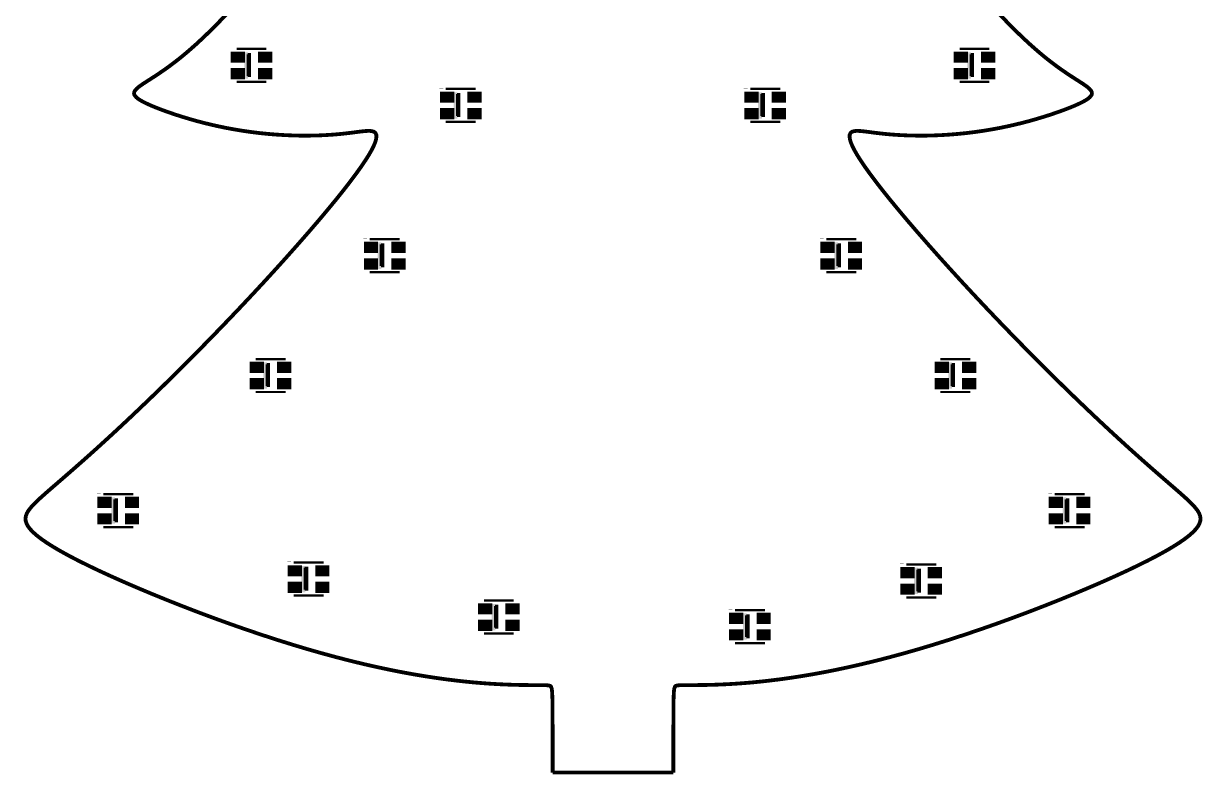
# Model space of a CAD drawing. Header units: millimetres. Extents: x -39 to 39, y 0 to 100.
# Drawn here: x -39.3 to 39.3, y -0.3 to 49.8 of the extents above; entities that cross this region are included whole.
import ezdxf

# ---------------------------------------------------------------- set-up
doc = ezdxf.new("R2010")
doc.units = ezdxf.units.MM
for name, color, linetype, true_color in [('BoardOutLine', 7, 'Continuous', 0xff00ff), ('Document', 7, 'Continuous', 0xffffff), ('TopLayer', 7, 'Continuous', 0xff0000), ('TopPasteMaskLayer', 7, 'Continuous', 0x808080), ('TopSilkLayer', 7, 'Continuous', 0xffcc00), ('TopSolderMaskLayer', 7, 'Continuous', 0x800080)]:
    doc.layers.add(name, color=color, linetype=linetype, true_color=true_color)

msp = doc.modelspace()

# ---------------------------------------------------------------- hatches: boundary and pattern name
at = {"layer": 'Document'}
for points in [[(-25.305, 47.69), (-25.305, 47.29), (-25.155, 47.29), (-25.105, 47.29), (-25.055, 47.34), (-25.055, 47.64), (-25.105, 47.69), (-25.205, 47.69), (-25.205, 47.64), (-25.105, 47.64), (-25.105, 47.34), (-25.255, 47.34), (-25.255, 47.69)], [(-24.93, 47.69), (-24.98, 47.64), (-24.98, 47.34), (-24.98, 47.34), (-24.93, 47.29), (-24.73, 47.29), (-24.73, 47.29), (-24.68, 47.34), (-24.68, 47.64), (-24.68, 47.64), (-24.73, 47.69), (-24.83, 47.69), (-24.83, 47.64), (-24.73, 47.64), (-24.73, 47.34), (-24.93, 47.34), (-24.93, 47.64), (-24.88, 47.64), (-24.88, 47.69)], [(-24.355, 47.87), (-24.355, 46.11), (-24.605, 46.11), (-24.605, 47.87)], [(-23.57, 47.59), (-23.33, 47.59), (-23.33, 47.54), (-23.57, 47.54)], [(-23.475, 47.445), (-23.475, 47.685), (-23.425, 47.685), (-23.425, 47.445)], [(-23.18, 47.74), (-23.18, 47.44), (-23.03, 47.44), (-23.03, 47.34), (-22.98, 47.34), (-22.98, 47.44), (-22.88, 47.44), (-22.88, 47.49), (-22.98, 47.49), (-22.98, 47.64), (-23.03, 47.64), (-23.03, 47.49), (-23.13, 47.49), (-23.13, 47.74)], [(22.955, 47.69), (22.955, 47.29), (23.105, 47.29), (23.155, 47.29), (23.205, 47.34), (23.205, 47.64), (23.155, 47.69), (23.055, 47.69), (23.055, 47.64), (23.155, 47.64), (23.155, 47.34), (23.005, 47.34), (23.005, 47.69)], [(23.33, 47.69), (23.28, 47.64), (23.28, 47.34), (23.28, 47.34), (23.33, 47.29), (23.53, 47.29), (23.53, 47.29), (23.58, 47.34), (23.58, 47.64), (23.58, 47.64), (23.53, 47.69), (23.43, 47.69), (23.43, 47.64), (23.53, 47.64), (23.53, 47.34), (23.33, 47.34), (23.33, 47.64), (23.38, 47.64), (23.38, 47.69)], [(23.905, 47.87), (23.905, 46.11), (23.655, 46.11), (23.655, 47.87)], [(24.69, 47.59), (24.93, 47.59), (24.93, 47.54), (24.69, 47.54)], [(24.785, 47.445), (24.785, 47.685), (24.835, 47.685), (24.835, 47.445)], [(25.08, 47.74), (25.08, 47.44), (25.23, 47.44), (25.23, 47.34), (25.28, 47.34), (25.28, 47.44), (25.38, 47.44), (25.38, 47.49), (25.28, 47.49), (25.28, 47.64), (25.23, 47.64), (25.23, 47.49), (25.13, 47.49), (25.13, 47.74)], [(-24.95, 46.61), (-24.71, 46.61), (-24.71, 46.43), (-24.92, 46.43), (-24.92, 46.32), (-24.71, 46.32), (-24.71, 46.27), (-24.95, 46.27), (-24.96, 46.27), (-24.96, 46.28), (-24.96, 46.47), (-24.74, 46.47), (-24.74, 46.57), (-24.96, 46.57), (-24.96, 46.61)], [(-23.58, 46.64), (-23.58, 46.24), (-23.43, 46.24), (-23.38, 46.24), (-23.33, 46.29), (-23.33, 46.59), (-23.38, 46.64), (-23.48, 46.64), (-23.48, 46.59), (-23.38, 46.59), (-23.38, 46.29), (-23.53, 46.29), (-23.53, 46.64)], [(-23.205, 46.24), (-23.205, 46.29), (-23.155, 46.29), (-23.155, 46.59), (-23.205, 46.59), (-23.205, 46.64), (-23.055, 46.64), (-23.055, 46.59), (-23.105, 46.59), (-23.105, 46.29), (-23.055, 46.29), (-23.055, 46.24), (-23.205, 46.24)], [(23.31, 46.61), (23.55, 46.61), (23.55, 46.43), (23.34, 46.43), (23.34, 46.32), (23.55, 46.32), (23.55, 46.27), (23.31, 46.27), (23.3, 46.27), (23.3, 46.28), (23.3, 46.47), (23.52, 46.47), (23.52, 46.57), (23.3, 46.57), (23.3, 46.61)], [(24.68, 46.64), (24.68, 46.24), (24.83, 46.24), (24.88, 46.24), (24.93, 46.29), (24.93, 46.59), (24.88, 46.64), (24.78, 46.64), (24.78, 46.59), (24.88, 46.59), (24.88, 46.29), (24.73, 46.29), (24.73, 46.64)], [(25.055, 46.24), (25.055, 46.29), (25.105, 46.29), (25.105, 46.59), (25.055, 46.59), (25.055, 46.64), (25.205, 46.64), (25.205, 46.59), (25.155, 46.59), (25.155, 46.29), (25.205, 46.29), (25.205, 46.24), (25.055, 46.24)], [(-25.31, 46.325), (-25.07, 46.325), (-25.07, 46.275), (-25.31, 46.275)], [(22.95, 46.325), (23.19, 46.325), (23.19, 46.275), (22.95, 46.275)], [(-11.335, 45.023), (-11.335, 44.623), (-11.185, 44.623), (-11.135, 44.623), (-11.085, 44.673), (-11.085, 44.973), (-11.135, 45.023), (-11.235, 45.023), (-11.235, 44.973), (-11.135, 44.973), (-11.135, 44.673), (-11.285, 44.673), (-11.285, 45.023)], [(-10.96, 45.023), (-11.01, 44.973), (-11.01, 44.673), (-11.01, 44.673), (-10.96, 44.623), (-10.76, 44.623), (-10.76, 44.623), (-10.71, 44.673), (-10.71, 44.973), (-10.71, 44.973), (-10.76, 45.023), (-10.86, 45.023), (-10.86, 44.973), (-10.76, 44.973), (-10.76, 44.673), (-10.96, 44.673), (-10.96, 44.973), (-10.91, 44.973), (-10.91, 45.023)], [(-10.385, 45.203), (-10.385, 43.443), (-10.635, 43.443), (-10.635, 45.203)], [(-9.6, 44.923), (-9.36, 44.923), (-9.36, 44.873), (-9.6, 44.873)], [(-9.505, 44.778), (-9.505, 45.018), (-9.455, 45.018), (-9.455, 44.778)], [(-9.21, 45.073), (-9.21, 44.773), (-9.06, 44.773), (-9.06, 44.673), (-9.01, 44.673), (-9.01, 44.773), (-8.91, 44.773), (-8.91, 44.823), (-9.01, 44.823), (-9.01, 44.973), (-9.06, 44.973), (-9.06, 44.823), (-9.16, 44.823), (-9.16, 45.073)], [(8.985, 45.023), (8.985, 44.623), (9.135, 44.623), (9.185, 44.623), (9.235, 44.673), (9.235, 44.973), (9.185, 45.023), (9.085, 45.023), (9.085, 44.973), (9.185, 44.973), (9.185, 44.673), (9.035, 44.673), (9.035, 45.023)], [(9.36, 45.023), (9.31, 44.973), (9.31, 44.673), (9.31, 44.673), (9.36, 44.623), (9.56, 44.623), (9.56, 44.623), (9.61, 44.673), (9.61, 44.973), (9.61, 44.973), (9.56, 45.023), (9.46, 45.023), (9.46, 44.973), (9.56, 44.973), (9.56, 44.673), (9.36, 44.673), (9.36, 44.973), (9.41, 44.973), (9.41, 45.023)], [(9.935, 45.203), (9.935, 43.443), (9.685, 43.443), (9.685, 45.203)], [(10.72, 44.923), (10.96, 44.923), (10.96, 44.873), (10.72, 44.873)], [(10.815, 44.778), (10.815, 45.018), (10.865, 45.018), (10.865, 44.778)], [(11.11, 45.073), (11.11, 44.773), (11.26, 44.773), (11.26, 44.673), (11.31, 44.673), (11.31, 44.773), (11.41, 44.773), (11.41, 44.823), (11.31, 44.823), (11.31, 44.973), (11.26, 44.973), (11.26, 44.823), (11.16, 44.823), (11.16, 45.073)], [(-11.34, 43.658), (-11.1, 43.658), (-11.1, 43.608), (-11.34, 43.608)], [(-10.98, 43.943), (-10.74, 43.943), (-10.74, 43.763), (-10.95, 43.763), (-10.95, 43.653), (-10.74, 43.653), (-10.74, 43.603), (-10.98, 43.603), (-10.99, 43.603), (-10.99, 43.613), (-10.99, 43.803), (-10.77, 43.803), (-10.77, 43.903), (-10.99, 43.903), (-10.99, 43.943)], [(-9.61, 43.973), (-9.61, 43.573), (-9.46, 43.573), (-9.41, 43.573), (-9.36, 43.623), (-9.36, 43.923), (-9.41, 43.973), (-9.51, 43.973), (-9.51, 43.923), (-9.41, 43.923), (-9.41, 43.623), (-9.56, 43.623), (-9.56, 43.973)], [(-9.235, 43.573), (-9.235, 43.623), (-9.185, 43.623), (-9.185, 43.923), (-9.235, 43.923), (-9.235, 43.973), (-9.085, 43.973), (-9.085, 43.923), (-9.135, 43.923), (-9.135, 43.623), (-9.085, 43.623), (-9.085, 43.573), (-9.235, 43.573)], [(8.98, 43.658), (9.22, 43.658), (9.22, 43.608), (8.98, 43.608)], [(9.34, 43.943), (9.58, 43.943), (9.58, 43.763), (9.37, 43.763), (9.37, 43.653), (9.58, 43.653), (9.58, 43.603), (9.34, 43.603), (9.33, 43.603), (9.33, 43.613), (9.33, 43.803), (9.55, 43.803), (9.55, 43.903), (9.33, 43.903), (9.33, 43.943)], [(10.71, 43.973), (10.71, 43.573), (10.86, 43.573), (10.91, 43.573), (10.96, 43.623), (10.96, 43.923), (10.91, 43.973), (10.81, 43.973), (10.81, 43.923), (10.91, 43.923), (10.91, 43.623), (10.76, 43.623), (10.76, 43.973)], [(11.085, 43.573), (11.085, 43.623), (11.135, 43.623), (11.135, 43.923), (11.085, 43.923), (11.085, 43.973), (11.235, 43.973), (11.235, 43.923), (11.185, 43.923), (11.185, 43.623), (11.235, 43.623), (11.235, 43.573), (11.085, 43.573)], [(-16.415, 34.99), (-16.415, 34.59), (-16.265, 34.59), (-16.215, 34.59), (-16.165, 34.64), (-16.165, 34.94), (-16.215, 34.99), (-16.315, 34.99), (-16.315, 34.94), (-16.215, 34.94), (-16.215, 34.64), (-16.365, 34.64), (-16.365, 34.99)], [(-16.04, 34.99), (-16.09, 34.94), (-16.09, 34.64), (-16.09, 34.64), (-16.04, 34.59), (-15.84, 34.59), (-15.84, 34.59), (-15.79, 34.64), (-15.79, 34.94), (-15.79, 34.94), (-15.84, 34.99), (-15.94, 34.99), (-15.94, 34.94), (-15.84, 34.94), (-15.84, 34.64), (-16.04, 34.64), (-16.04, 34.94), (-15.99, 34.94), (-15.99, 34.99)], [(-15.465, 35.17), (-15.465, 33.41), (-15.715, 33.41), (-15.715, 35.17)], [(-14.68, 34.89), (-14.44, 34.89), (-14.44, 34.84), (-14.68, 34.84)], [(-14.585, 34.745), (-14.585, 34.985), (-14.535, 34.985), (-14.535, 34.745)], [(-14.29, 35.04), (-14.29, 34.74), (-14.14, 34.74), (-14.14, 34.64), (-14.09, 34.64), (-14.09, 34.74), (-13.99, 34.74), (-13.99, 34.79), (-14.09, 34.79), (-14.09, 34.94), (-14.14, 34.94), (-14.14, 34.79), (-14.24, 34.79), (-14.24, 35.04)], [(14.065, 34.99), (14.065, 34.59), (14.215, 34.59), (14.265, 34.59), (14.315, 34.64), (14.315, 34.94), (14.265, 34.99), (14.165, 34.99), (14.165, 34.94), (14.265, 34.94), (14.265, 34.64), (14.115, 34.64), (14.115, 34.99)], [(14.44, 34.99), (14.39, 34.94), (14.39, 34.64), (14.39, 34.64), (14.44, 34.59), (14.64, 34.59), (14.64, 34.59), (14.69, 34.64), (14.69, 34.94), (14.69, 34.94), (14.64, 34.99), (14.54, 34.99), (14.54, 34.94), (14.64, 34.94), (14.64, 34.64), (14.44, 34.64), (14.44, 34.94), (14.49, 34.94), (14.49, 34.99)], [(15.015, 35.17), (15.015, 33.41), (14.765, 33.41), (14.765, 35.17)], [(15.8, 34.89), (16.04, 34.89), (16.04, 34.84), (15.8, 34.84)], [(15.895, 34.745), (15.895, 34.985), (15.945, 34.985), (15.945, 34.745)], [(16.19, 35.04), (16.19, 34.74), (16.34, 34.74), (16.34, 34.64), (16.39, 34.64), (16.39, 34.74), (16.49, 34.74), (16.49, 34.79), (16.39, 34.79), (16.39, 34.94), (16.34, 34.94), (16.34, 34.79), (16.24, 34.79), (16.24, 35.04)], [(-16.06, 33.91), (-15.82, 33.91), (-15.82, 33.73), (-16.03, 33.73), (-16.03, 33.62), (-15.82, 33.62), (-15.82, 33.57), (-16.06, 33.57), (-16.07, 33.57), (-16.07, 33.58), (-16.07, 33.77), (-15.85, 33.77), (-15.85, 33.87), (-16.07, 33.87), (-16.07, 33.91)], [(-14.69, 33.94), (-14.69, 33.54), (-14.54, 33.54), (-14.49, 33.54), (-14.44, 33.59), (-14.44, 33.89), (-14.49, 33.94), (-14.59, 33.94), (-14.59, 33.89), (-14.49, 33.89), (-14.49, 33.59), (-14.64, 33.59), (-14.64, 33.94)], [(-14.315, 33.54), (-14.315, 33.59), (-14.265, 33.59), (-14.265, 33.89), (-14.315, 33.89), (-14.315, 33.94), (-14.165, 33.94), (-14.165, 33.89), (-14.215, 33.89), (-14.215, 33.59), (-14.165, 33.59), (-14.165, 33.54), (-14.315, 33.54)], [(14.42, 33.91), (14.66, 33.91), (14.66, 33.73), (14.45, 33.73), (14.45, 33.62), (14.66, 33.62), (14.66, 33.57), (14.42, 33.57), (14.41, 33.57), (14.41, 33.58), (14.41, 33.77), (14.63, 33.77), (14.63, 33.87), (14.41, 33.87), (14.41, 33.91)], [(15.79, 33.94), (15.79, 33.54), (15.94, 33.54), (15.99, 33.54), (16.04, 33.59), (16.04, 33.89), (15.99, 33.94), (15.89, 33.94), (15.89, 33.89), (15.99, 33.89), (15.99, 33.59), (15.84, 33.59), (15.84, 33.94)], [(16.165, 33.54), (16.165, 33.59), (16.215, 33.59), (16.215, 33.89), (16.165, 33.89), (16.165, 33.94), (16.315, 33.94), (16.315, 33.89), (16.265, 33.89), (16.265, 33.59), (16.315, 33.59), (16.315, 33.54), (16.165, 33.54)], [(-16.42, 33.625), (-16.18, 33.625), (-16.18, 33.575), (-16.42, 33.575)], [(14.06, 33.625), (14.3, 33.625), (14.3, 33.575), (14.06, 33.575)], [(-24.035, 26.989), (-24.035, 26.589), (-23.885, 26.589), (-23.835, 26.589), (-23.785, 26.639), (-23.785, 26.939), (-23.835, 26.989), (-23.935, 26.989), (-23.935, 26.939), (-23.835, 26.939), (-23.835, 26.639), (-23.985, 26.639), (-23.985, 26.989)], [(-23.66, 26.989), (-23.71, 26.939), (-23.71, 26.639), (-23.71, 26.639), (-23.66, 26.589), (-23.46, 26.589), (-23.46, 26.589), (-23.41, 26.639), (-23.41, 26.939), (-23.41, 26.939), (-23.46, 26.989), (-23.56, 26.989), (-23.56, 26.939), (-23.46, 26.939), (-23.46, 26.639), (-23.66, 26.639), (-23.66, 26.939), (-23.61, 26.939), (-23.61, 26.989)], [(-23.085, 27.169), (-23.085, 25.409), (-23.335, 25.409), (-23.335, 27.169)], [(-22.3, 26.889), (-22.06, 26.889), (-22.06, 26.839), (-22.3, 26.839)], [(-22.205, 26.744), (-22.205, 26.984), (-22.155, 26.984), (-22.155, 26.744)], [(-21.91, 27.039), (-21.91, 26.739), (-21.76, 26.739), (-21.76, 26.639), (-21.71, 26.639), (-21.71, 26.739), (-21.61, 26.739), (-21.61, 26.789), (-21.71, 26.789), (-21.71, 26.939), (-21.76, 26.939), (-21.76, 26.789), (-21.86, 26.789), (-21.86, 27.039)], [(21.685, 26.989), (21.685, 26.589), (21.835, 26.589), (21.885, 26.589), (21.935, 26.639), (21.935, 26.939), (21.885, 26.989), (21.785, 26.989), (21.785, 26.939), (21.885, 26.939), (21.885, 26.639), (21.735, 26.639), (21.735, 26.989)], [(22.06, 26.989), (22.01, 26.939), (22.01, 26.639), (22.01, 26.639), (22.06, 26.589), (22.26, 26.589), (22.26, 26.589), (22.31, 26.639), (22.31, 26.939), (22.31, 26.939), (22.26, 26.989), (22.16, 26.989), (22.16, 26.939), (22.26, 26.939), (22.26, 26.639), (22.06, 26.639), (22.06, 26.939), (22.11, 26.939), (22.11, 26.989)], [(22.635, 27.169), (22.635, 25.409), (22.385, 25.409), (22.385, 27.169)], [(23.42, 26.889), (23.66, 26.889), (23.66, 26.839), (23.42, 26.839)], [(23.515, 26.744), (23.515, 26.984), (23.565, 26.984), (23.565, 26.744)], [(23.81, 27.039), (23.81, 26.739), (23.96, 26.739), (23.96, 26.639), (24.01, 26.639), (24.01, 26.739), (24.11, 26.739), (24.11, 26.789), (24.01, 26.789), (24.01, 26.939), (23.96, 26.939), (23.96, 26.789), (23.86, 26.789), (23.86, 27.039)], [(-24.04, 25.624), (-23.8, 25.624), (-23.8, 25.574), (-24.04, 25.574)], [(-23.68, 25.909), (-23.44, 25.909), (-23.44, 25.729), (-23.65, 25.729), (-23.65, 25.619), (-23.44, 25.619), (-23.44, 25.569), (-23.68, 25.569), (-23.69, 25.569), (-23.69, 25.579), (-23.69, 25.769), (-23.47, 25.769), (-23.47, 25.869), (-23.69, 25.869), (-23.69, 25.909)], [(-22.31, 25.939), (-22.31, 25.539), (-22.16, 25.539), (-22.11, 25.539), (-22.06, 25.589), (-22.06, 25.889), (-22.11, 25.939), (-22.21, 25.939), (-22.21, 25.889), (-22.11, 25.889), (-22.11, 25.589), (-22.26, 25.589), (-22.26, 25.939)], [(-21.935, 25.539), (-21.935, 25.589), (-21.885, 25.589), (-21.885, 25.889), (-21.935, 25.889), (-21.935, 25.939), (-21.785, 25.939), (-21.785, 25.889), (-21.835, 25.889), (-21.835, 25.589), (-21.785, 25.589), (-21.785, 25.539), (-21.935, 25.539)], [(21.68, 25.624), (21.92, 25.624), (21.92, 25.574), (21.68, 25.574)], [(22.04, 25.909), (22.28, 25.909), (22.28, 25.729), (22.07, 25.729), (22.07, 25.619), (22.28, 25.619), (22.28, 25.569), (22.04, 25.569), (22.03, 25.569), (22.03, 25.579), (22.03, 25.769), (22.25, 25.769), (22.25, 25.869), (22.03, 25.869), (22.03, 25.909)], [(23.41, 25.939), (23.41, 25.539), (23.56, 25.539), (23.61, 25.539), (23.66, 25.589), (23.66, 25.889), (23.61, 25.939), (23.51, 25.939), (23.51, 25.889), (23.61, 25.889), (23.61, 25.589), (23.46, 25.589), (23.46, 25.939)], [(23.785, 25.539), (23.785, 25.589), (23.835, 25.589), (23.835, 25.889), (23.785, 25.889), (23.785, 25.939), (23.935, 25.939), (23.935, 25.889), (23.885, 25.889), (23.885, 25.589), (23.935, 25.589), (23.935, 25.539), (23.785, 25.539)], [(-33.245, 18.152), (-33.245, 16.392), (-33.495, 16.392), (-33.495, 18.152)], [(30.255, 18.152), (30.255, 16.392), (30.005, 16.392), (30.005, 18.152)], [(-34.195, 17.972), (-34.195, 17.572), (-34.045, 17.572), (-33.995, 17.572), (-33.945, 17.622), (-33.945, 17.922), (-33.995, 17.972), (-34.095, 17.972), (-34.095, 17.922), (-33.995, 17.922), (-33.995, 17.622), (-34.145, 17.622), (-34.145, 17.972)], [(-33.82, 17.972), (-33.87, 17.922), (-33.87, 17.622), (-33.87, 17.622), (-33.82, 17.572), (-33.62, 17.572), (-33.62, 17.572), (-33.57, 17.622), (-33.57, 17.922), (-33.57, 17.922), (-33.62, 17.972), (-33.72, 17.972), (-33.72, 17.922), (-33.62, 17.922), (-33.62, 17.622), (-33.82, 17.622), (-33.82, 17.922), (-33.77, 17.922), (-33.77, 17.972)], [(-32.46, 17.872), (-32.22, 17.872), (-32.22, 17.822), (-32.46, 17.822)], [(-32.365, 17.727), (-32.365, 17.967), (-32.315, 17.967), (-32.315, 17.727)], [(-32.07, 18.022), (-32.07, 17.722), (-31.92, 17.722), (-31.92, 17.622), (-31.87, 17.622), (-31.87, 17.722), (-31.77, 17.722), (-31.77, 17.772), (-31.87, 17.772), (-31.87, 17.922), (-31.92, 17.922), (-31.92, 17.772), (-32.02, 17.772), (-32.02, 18.022)], [(29.305, 17.972), (29.305, 17.572), (29.455, 17.572), (29.505, 17.572), (29.555, 17.622), (29.555, 17.922), (29.505, 17.972), (29.405, 17.972), (29.405, 17.922), (29.505, 17.922), (29.505, 17.622), (29.355, 17.622), (29.355, 17.972)], [(29.68, 17.972), (29.63, 17.922), (29.63, 17.622), (29.63, 17.622), (29.68, 17.572), (29.88, 17.572), (29.88, 17.572), (29.93, 17.622), (29.93, 17.922), (29.93, 17.922), (29.88, 17.972), (29.78, 17.972), (29.78, 17.922), (29.88, 17.922), (29.88, 17.622), (29.68, 17.622), (29.68, 17.922), (29.73, 17.922), (29.73, 17.972)], [(31.04, 17.872), (31.28, 17.872), (31.28, 17.822), (31.04, 17.822)], [(31.135, 17.727), (31.135, 17.967), (31.185, 17.967), (31.185, 17.727)], [(31.43, 18.022), (31.43, 17.722), (31.58, 17.722), (31.58, 17.622), (31.63, 17.622), (31.63, 17.722), (31.73, 17.722), (31.73, 17.772), (31.63, 17.772), (31.63, 17.922), (31.58, 17.922), (31.58, 17.772), (31.48, 17.772), (31.48, 18.022)], [(-34.2, 16.607), (-33.96, 16.607), (-33.96, 16.557), (-34.2, 16.557)], [(-33.84, 16.892), (-33.6, 16.892), (-33.6, 16.712), (-33.81, 16.712), (-33.81, 16.602), (-33.6, 16.602), (-33.6, 16.552), (-33.84, 16.552), (-33.85, 16.552), (-33.85, 16.562), (-33.85, 16.752), (-33.63, 16.752), (-33.63, 16.852), (-33.85, 16.852), (-33.85, 16.892)], [(-32.47, 16.922), (-32.47, 16.522), (-32.32, 16.522), (-32.27, 16.522), (-32.22, 16.572), (-32.22, 16.872), (-32.27, 16.922), (-32.37, 16.922), (-32.37, 16.872), (-32.27, 16.872), (-32.27, 16.572), (-32.42, 16.572), (-32.42, 16.922)], [(-32.095, 16.522), (-32.095, 16.572), (-32.045, 16.572), (-32.045, 16.872), (-32.095, 16.872), (-32.095, 16.922), (-31.945, 16.922), (-31.945, 16.872), (-31.995, 16.872), (-31.995, 16.572), (-31.945, 16.572), (-31.945, 16.522), (-32.095, 16.522)], [(29.3, 16.607), (29.54, 16.607), (29.54, 16.557), (29.3, 16.557)], [(29.66, 16.892), (29.9, 16.892), (29.9, 16.712), (29.69, 16.712), (29.69, 16.602), (29.9, 16.602), (29.9, 16.552), (29.66, 16.552), (29.65, 16.552), (29.65, 16.562), (29.65, 16.752), (29.87, 16.752), (29.87, 16.852), (29.65, 16.852), (29.65, 16.892)], [(31.03, 16.922), (31.03, 16.522), (31.18, 16.522), (31.23, 16.522), (31.28, 16.572), (31.28, 16.872), (31.23, 16.922), (31.13, 16.922), (31.13, 16.872), (31.23, 16.872), (31.23, 16.572), (31.08, 16.572), (31.08, 16.922)], [(31.405, 16.522), (31.405, 16.572), (31.455, 16.572), (31.455, 16.872), (31.405, 16.872), (31.405, 16.922), (31.555, 16.922), (31.555, 16.872), (31.505, 16.872), (31.505, 16.572), (31.555, 16.572), (31.555, 16.522), (31.405, 16.522)], [(-21.495, 13.4), (-21.495, 13), (-21.345, 13), (-21.295, 13), (-21.245, 13.05), (-21.245, 13.35), (-21.295, 13.4), (-21.395, 13.4), (-21.395, 13.35), (-21.295, 13.35), (-21.295, 13.05), (-21.445, 13.05), (-21.445, 13.4)], [(-21.12, 13.4), (-21.17, 13.35), (-21.17, 13.05), (-21.17, 13.05), (-21.12, 13), (-20.92, 13), (-20.92, 13), (-20.87, 13.05), (-20.87, 13.35), (-20.87, 13.35), (-20.92, 13.4), (-21.02, 13.4), (-21.02, 13.35), (-20.92, 13.35), (-20.92, 13.05), (-21.12, 13.05), (-21.12, 13.35), (-21.07, 13.35), (-21.07, 13.4)], [(-20.545, 13.58), (-20.545, 11.82), (-20.795, 11.82), (-20.795, 13.58)], [(-19.665, 13.155), (-19.665, 13.395), (-19.615, 13.395), (-19.615, 13.155)], [(-19.37, 13.45), (-19.37, 13.15), (-19.22, 13.15), (-19.22, 13.05), (-19.17, 13.05), (-19.17, 13.15), (-19.07, 13.15), (-19.07, 13.2), (-19.17, 13.2), (-19.17, 13.35), (-19.22, 13.35), (-19.22, 13.2), (-19.32, 13.2), (-19.32, 13.45)], [(20.349, 13.453), (20.349, 11.693), (20.099, 11.693), (20.099, 13.453)], [(-19.76, 13.3), (-19.52, 13.3), (-19.52, 13.25), (-19.76, 13.25)], [(19.399, 13.273), (19.399, 12.873), (19.549, 12.873), (19.599, 12.873), (19.649, 12.923), (19.649, 13.223), (19.599, 13.273), (19.499, 13.273), (19.499, 13.223), (19.599, 13.223), (19.599, 12.923), (19.449, 12.923), (19.449, 13.273)], [(19.774, 13.273), (19.724, 13.223), (19.724, 12.923), (19.724, 12.923), (19.774, 12.873), (19.974, 12.873), (19.974, 12.873), (20.024, 12.923), (20.024, 13.223), (20.024, 13.223), (19.974, 13.273), (19.874, 13.273), (19.874, 13.223), (19.974, 13.223), (19.974, 12.923), (19.774, 12.923), (19.774, 13.223), (19.824, 13.223), (19.824, 13.273)], [(21.134, 13.173), (21.374, 13.173), (21.374, 13.123), (21.134, 13.123)], [(21.229, 13.028), (21.229, 13.268), (21.279, 13.268), (21.279, 13.028)], [(21.524, 13.323), (21.524, 13.023), (21.674, 13.023), (21.674, 12.923), (21.724, 12.923), (21.724, 13.023), (21.824, 13.023), (21.824, 13.073), (21.724, 13.073), (21.724, 13.223), (21.674, 13.223), (21.674, 13.073), (21.574, 13.073), (21.574, 13.323)], [(-21.5, 12.035), (-21.26, 12.035), (-21.26, 11.985), (-21.5, 11.985)], [(-21.14, 12.32), (-20.9, 12.32), (-20.9, 12.14), (-21.11, 12.14), (-21.11, 12.03), (-20.9, 12.03), (-20.9, 11.98), (-21.14, 11.98), (-21.15, 11.98), (-21.15, 11.99), (-21.15, 12.18), (-20.93, 12.18), (-20.93, 12.28), (-21.15, 12.28), (-21.15, 12.32)], [(-19.77, 12.35), (-19.77, 11.95), (-19.62, 11.95), (-19.57, 11.95), (-19.52, 12), (-19.52, 12.3), (-19.57, 12.35), (-19.67, 12.35), (-19.67, 12.3), (-19.57, 12.3), (-19.57, 12), (-19.72, 12), (-19.72, 12.35)], [(-19.395, 11.95), (-19.395, 12), (-19.345, 12), (-19.345, 12.3), (-19.395, 12.3), (-19.395, 12.35), (-19.245, 12.35), (-19.245, 12.3), (-19.295, 12.3), (-19.295, 12), (-19.245, 12), (-19.245, 11.95), (-19.395, 11.95)], [(19.394, 11.908), (19.634, 11.908), (19.634, 11.858), (19.394, 11.858)], [(19.754, 12.193), (19.994, 12.193), (19.994, 12.013), (19.784, 12.013), (19.784, 11.903), (19.994, 11.903), (19.994, 11.853), (19.754, 11.853), (19.744, 11.853), (19.744, 11.863), (19.744, 12.053), (19.964, 12.053), (19.964, 12.153), (19.744, 12.153), (19.744, 12.193)], [(21.124, 12.223), (21.124, 11.823), (21.274, 11.823), (21.324, 11.823), (21.374, 11.873), (21.374, 12.173), (21.324, 12.223), (21.224, 12.223), (21.224, 12.173), (21.324, 12.173), (21.324, 11.873), (21.174, 11.873), (21.174, 12.223)], [(21.499, 11.823), (21.499, 11.873), (21.549, 11.873), (21.549, 12.173), (21.499, 12.173), (21.499, 12.223), (21.649, 12.223), (21.649, 12.173), (21.599, 12.173), (21.599, 11.873), (21.649, 11.873), (21.649, 11.823), (21.499, 11.823)], [(-7.845, 11.04), (-7.845, 9.28), (-8.095, 9.28), (-8.095, 11.04)], [(-8.795, 10.86), (-8.795, 10.46), (-8.645, 10.46), (-8.595, 10.46), (-8.545, 10.51), (-8.545, 10.81), (-8.595, 10.86), (-8.695, 10.86), (-8.695, 10.81), (-8.595, 10.81), (-8.595, 10.51), (-8.745, 10.51), (-8.745, 10.86)], [(-8.42, 10.86), (-8.47, 10.81), (-8.47, 10.51), (-8.47, 10.51), (-8.42, 10.46), (-8.22, 10.46), (-8.22, 10.46), (-8.17, 10.51), (-8.17, 10.81), (-8.17, 10.81), (-8.22, 10.86), (-8.32, 10.86), (-8.32, 10.81), (-8.22, 10.81), (-8.22, 10.51), (-8.42, 10.51), (-8.42, 10.81), (-8.37, 10.81), (-8.37, 10.86)], [(-7.06, 10.76), (-6.82, 10.76), (-6.82, 10.71), (-7.06, 10.71)], [(-6.965, 10.615), (-6.965, 10.855), (-6.915, 10.855), (-6.915, 10.615)], [(-6.67, 10.91), (-6.67, 10.61), (-6.52, 10.61), (-6.52, 10.51), (-6.47, 10.51), (-6.47, 10.61), (-6.37, 10.61), (-6.37, 10.66), (-6.47, 10.66), (-6.47, 10.81), (-6.52, 10.81), (-6.52, 10.66), (-6.62, 10.66), (-6.62, 10.91)], [(8.919, 10.405), (8.919, 8.645), (8.669, 8.645), (8.669, 10.405)], [(10.094, 10.275), (10.094, 9.975), (10.244, 9.975), (10.244, 9.875), (10.294, 9.875), (10.294, 9.975), (10.394, 9.975), (10.394, 10.025), (10.294, 10.025), (10.294, 10.175), (10.244, 10.175), (10.244, 10.025), (10.144, 10.025), (10.144, 10.275)], [(-8.8, 9.495), (-8.56, 9.495), (-8.56, 9.445), (-8.8, 9.445)], [(-8.44, 9.78), (-8.2, 9.78), (-8.2, 9.6), (-8.41, 9.6), (-8.41, 9.49), (-8.2, 9.49), (-8.2, 9.44), (-8.44, 9.44), (-8.45, 9.44), (-8.45, 9.45), (-8.45, 9.64), (-8.23, 9.64), (-8.23, 9.74), (-8.45, 9.74), (-8.45, 9.78)], [(-7.07, 9.81), (-7.07, 9.41), (-6.92, 9.41), (-6.87, 9.41), (-6.82, 9.46), (-6.82, 9.76), (-6.87, 9.81), (-6.97, 9.81), (-6.97, 9.76), (-6.87, 9.76), (-6.87, 9.46), (-7.02, 9.46), (-7.02, 9.81)], [(-6.695, 9.41), (-6.695, 9.46), (-6.645, 9.46), (-6.645, 9.76), (-6.695, 9.76), (-6.695, 9.81), (-6.545, 9.81), (-6.545, 9.76), (-6.595, 9.76), (-6.595, 9.46), (-6.545, 9.46), (-6.545, 9.41), (-6.695, 9.41)], [(7.969, 10.225), (7.969, 9.825), (8.119, 9.825), (8.169, 9.825), (8.219, 9.875), (8.219, 10.175), (8.169, 10.225), (8.069, 10.225), (8.069, 10.175), (8.169, 10.175), (8.169, 9.875), (8.019, 9.875), (8.019, 10.225)], [(8.344, 10.225), (8.294, 10.175), (8.294, 9.875), (8.294, 9.875), (8.344, 9.825), (8.544, 9.825), (8.544, 9.825), (8.594, 9.875), (8.594, 10.175), (8.594, 10.175), (8.544, 10.225), (8.444, 10.225), (8.444, 10.175), (8.544, 10.175), (8.544, 9.875), (8.344, 9.875), (8.344, 10.175), (8.394, 10.175), (8.394, 10.225)], [(9.704, 10.125), (9.944, 10.125), (9.944, 10.075), (9.704, 10.075)], [(9.799, 9.98), (9.799, 10.22), (9.849, 10.22), (9.849, 9.98)], [(7.964, 8.86), (8.204, 8.86), (8.204, 8.81), (7.964, 8.81)], [(8.324, 9.145), (8.564, 9.145), (8.564, 8.965), (8.354, 8.965), (8.354, 8.855), (8.564, 8.855), (8.564, 8.805), (8.324, 8.805), (8.314, 8.805), (8.314, 8.815), (8.314, 9.005), (8.534, 9.005), (8.534, 9.105), (8.314, 9.105), (8.314, 9.145)], [(9.694, 9.175), (9.694, 8.775), (9.844, 8.775), (9.894, 8.775), (9.944, 8.825), (9.944, 9.125), (9.894, 9.175), (9.794, 9.175), (9.794, 9.125), (9.894, 9.125), (9.894, 8.825), (9.744, 8.825), (9.744, 9.175)], [(10.069, 8.775), (10.069, 8.825), (10.119, 8.825), (10.119, 9.125), (10.069, 9.125), (10.069, 9.175), (10.219, 9.175), (10.219, 9.125), (10.169, 9.125), (10.169, 8.825), (10.219, 8.825), (10.219, 8.775), (10.069, 8.775)]]:
    msp.add_hatch(color=256, dxfattribs=at).paths.add_polyline_path(points)
at = {"layer": 'TopLayer'}
for points in [[(-25.495, 47.89), (-24.595, 47.89), (-24.595, 47.19), (-25.495, 47.19)], [(-23.665, 47.89), (-22.765, 47.89), (-22.765, 47.19), (-23.665, 47.19)], [(22.765, 47.89), (23.665, 47.89), (23.665, 47.19), (22.765, 47.19)], [(24.595, 47.89), (25.495, 47.89), (25.495, 47.19), (24.595, 47.19)], [(-25.495, 46.79), (-24.595, 46.79), (-24.595, 46.09), (-25.495, 46.09)], [(-23.665, 46.79), (-22.765, 46.79), (-22.765, 46.09), (-23.665, 46.09)], [(22.765, 46.79), (23.665, 46.79), (23.665, 46.09), (22.765, 46.09)], [(24.595, 46.79), (25.495, 46.79), (25.495, 46.09), (24.595, 46.09)], [(-11.525, 45.223), (-10.625, 45.223), (-10.625, 44.523), (-11.525, 44.523)], [(-9.695, 45.223), (-8.795, 45.223), (-8.795, 44.523), (-9.695, 44.523)], [(8.795, 45.223), (9.695, 45.223), (9.695, 44.523), (8.795, 44.523)], [(10.625, 45.223), (11.525, 45.223), (11.525, 44.523), (10.625, 44.523)], [(-11.525, 44.123), (-10.625, 44.123), (-10.625, 43.423), (-11.525, 43.423)], [(-9.695, 44.123), (-8.795, 44.123), (-8.795, 43.423), (-9.695, 43.423)], [(8.795, 44.123), (9.695, 44.123), (9.695, 43.423), (8.795, 43.423)], [(10.625, 44.123), (11.525, 44.123), (11.525, 43.423), (10.625, 43.423)], [(-16.605, 35.19), (-15.705, 35.19), (-15.705, 34.49), (-16.605, 34.49)], [(-14.775, 35.19), (-13.875, 35.19), (-13.875, 34.49), (-14.775, 34.49)], [(13.875, 35.19), (14.775, 35.19), (14.775, 34.49), (13.875, 34.49)], [(15.705, 35.19), (16.605, 35.19), (16.605, 34.49), (15.705, 34.49)], [(-16.605, 34.09), (-15.705, 34.09), (-15.705, 33.39), (-16.605, 33.39)], [(-14.775, 34.09), (-13.875, 34.09), (-13.875, 33.39), (-14.775, 33.39)], [(13.875, 34.09), (14.775, 34.09), (14.775, 33.39), (13.875, 33.39)], [(15.705, 34.09), (16.605, 34.09), (16.605, 33.39), (15.705, 33.39)], [(-24.225, 27.189), (-23.325, 27.189), (-23.325, 26.489), (-24.225, 26.489)], [(-22.395, 27.189), (-21.495, 27.189), (-21.495, 26.489), (-22.395, 26.489)], [(21.495, 27.189), (22.395, 27.189), (22.395, 26.489), (21.495, 26.489)], [(23.325, 27.189), (24.225, 27.189), (24.225, 26.489), (23.325, 26.489)], [(-24.225, 26.089), (-23.325, 26.089), (-23.325, 25.389), (-24.225, 25.389)], [(-22.395, 26.089), (-21.495, 26.089), (-21.495, 25.389), (-22.395, 25.389)], [(21.495, 26.089), (22.395, 26.089), (22.395, 25.389), (21.495, 25.389)], [(23.325, 26.089), (24.225, 26.089), (24.225, 25.389), (23.325, 25.389)], [(-34.385, 18.172), (-33.485, 18.172), (-33.485, 17.472), (-34.385, 17.472)], [(-32.555, 18.172), (-31.655, 18.172), (-31.655, 17.472), (-32.555, 17.472)], [(29.115, 18.172), (30.015, 18.172), (30.015, 17.472), (29.115, 17.472)], [(30.945, 18.172), (31.845, 18.172), (31.845, 17.472), (30.945, 17.472)], [(-34.385, 17.072), (-33.485, 17.072), (-33.485, 16.372), (-34.385, 16.372)], [(-32.555, 17.072), (-31.655, 17.072), (-31.655, 16.372), (-32.555, 16.372)], [(29.115, 17.072), (30.015, 17.072), (30.015, 16.372), (29.115, 16.372)], [(30.945, 17.072), (31.845, 17.072), (31.845, 16.372), (30.945, 16.372)], [(-21.685, 13.6), (-20.785, 13.6), (-20.785, 12.9), (-21.685, 12.9)], [(-19.855, 13.6), (-18.955, 13.6), (-18.955, 12.9), (-19.855, 12.9)], [(19.209, 13.473), (20.109, 13.473), (20.109, 12.773), (19.209, 12.773)], [(21.039, 13.473), (21.939, 13.473), (21.939, 12.773), (21.039, 12.773)], [(-21.685, 12.5), (-20.785, 12.5), (-20.785, 11.8), (-21.685, 11.8)], [(-19.855, 12.5), (-18.955, 12.5), (-18.955, 11.8), (-19.855, 11.8)], [(19.209, 12.373), (20.109, 12.373), (20.109, 11.673), (19.209, 11.673)], [(21.039, 12.373), (21.939, 12.373), (21.939, 11.673), (21.039, 11.673)], [(-8.985, 11.06), (-8.085, 11.06), (-8.085, 10.36), (-8.985, 10.36)], [(-7.155, 11.06), (-6.255, 11.06), (-6.255, 10.36), (-7.155, 10.36)], [(7.779, 10.425), (8.679, 10.425), (8.679, 9.725), (7.779, 9.725)], [(9.609, 10.425), (10.509, 10.425), (10.509, 9.725), (9.609, 9.725)], [(-8.985, 9.96), (-8.085, 9.96), (-8.085, 9.26), (-8.985, 9.26)], [(-7.155, 9.96), (-6.255, 9.96), (-6.255, 9.26), (-7.155, 9.26)], [(7.779, 9.325), (8.679, 9.325), (8.679, 8.625), (7.779, 8.625)], [(9.609, 9.325), (10.509, 9.325), (10.509, 8.625), (9.609, 8.625)]]:
    msp.add_hatch(color=256, dxfattribs=at).paths.add_polyline_path(points)
at = {"layer": 'TopPasteMaskLayer'}
for points in [[(-25.495, 47.89), (-24.595, 47.89), (-24.595, 47.19), (-25.495, 47.19)], [(-23.665, 47.89), (-22.765, 47.89), (-22.765, 47.19), (-23.665, 47.19)], [(22.765, 47.89), (23.665, 47.89), (23.665, 47.19), (22.765, 47.19)], [(24.595, 47.89), (25.495, 47.89), (25.495, 47.19), (24.595, 47.19)], [(-25.495, 46.79), (-24.595, 46.79), (-24.595, 46.09), (-25.495, 46.09)], [(-23.665, 46.79), (-22.765, 46.79), (-22.765, 46.09), (-23.665, 46.09)], [(22.765, 46.79), (23.665, 46.79), (23.665, 46.09), (22.765, 46.09)], [(24.595, 46.79), (25.495, 46.79), (25.495, 46.09), (24.595, 46.09)], [(-11.525, 45.223), (-10.625, 45.223), (-10.625, 44.523), (-11.525, 44.523)], [(-9.695, 45.223), (-8.795, 45.223), (-8.795, 44.523), (-9.695, 44.523)], [(8.795, 45.223), (9.695, 45.223), (9.695, 44.523), (8.795, 44.523)], [(10.625, 45.223), (11.525, 45.223), (11.525, 44.523), (10.625, 44.523)], [(-11.525, 44.123), (-10.625, 44.123), (-10.625, 43.423), (-11.525, 43.423)], [(-9.695, 44.123), (-8.795, 44.123), (-8.795, 43.423), (-9.695, 43.423)], [(8.795, 44.123), (9.695, 44.123), (9.695, 43.423), (8.795, 43.423)], [(10.625, 44.123), (11.525, 44.123), (11.525, 43.423), (10.625, 43.423)], [(-16.605, 35.19), (-15.705, 35.19), (-15.705, 34.49), (-16.605, 34.49)], [(-14.775, 35.19), (-13.875, 35.19), (-13.875, 34.49), (-14.775, 34.49)], [(13.875, 35.19), (14.775, 35.19), (14.775, 34.49), (13.875, 34.49)], [(15.705, 35.19), (16.605, 35.19), (16.605, 34.49), (15.705, 34.49)], [(-16.605, 34.09), (-15.705, 34.09), (-15.705, 33.39), (-16.605, 33.39)], [(-14.775, 34.09), (-13.875, 34.09), (-13.875, 33.39), (-14.775, 33.39)], [(13.875, 34.09), (14.775, 34.09), (14.775, 33.39), (13.875, 33.39)], [(15.705, 34.09), (16.605, 34.09), (16.605, 33.39), (15.705, 33.39)], [(-24.225, 27.189), (-23.325, 27.189), (-23.325, 26.489), (-24.225, 26.489)], [(-22.395, 27.189), (-21.495, 27.189), (-21.495, 26.489), (-22.395, 26.489)], [(21.495, 27.189), (22.395, 27.189), (22.395, 26.489), (21.495, 26.489)], [(23.325, 27.189), (24.225, 27.189), (24.225, 26.489), (23.325, 26.489)], [(-24.225, 26.089), (-23.325, 26.089), (-23.325, 25.389), (-24.225, 25.389)], [(-22.395, 26.089), (-21.495, 26.089), (-21.495, 25.389), (-22.395, 25.389)], [(21.495, 26.089), (22.395, 26.089), (22.395, 25.389), (21.495, 25.389)], [(23.325, 26.089), (24.225, 26.089), (24.225, 25.389), (23.325, 25.389)], [(-34.385, 18.172), (-33.485, 18.172), (-33.485, 17.472), (-34.385, 17.472)], [(-32.555, 18.172), (-31.655, 18.172), (-31.655, 17.472), (-32.555, 17.472)], [(29.115, 18.172), (30.015, 18.172), (30.015, 17.472), (29.115, 17.472)], [(30.945, 18.172), (31.845, 18.172), (31.845, 17.472), (30.945, 17.472)], [(-34.385, 17.072), (-33.485, 17.072), (-33.485, 16.372), (-34.385, 16.372)], [(-32.555, 17.072), (-31.655, 17.072), (-31.655, 16.372), (-32.555, 16.372)], [(29.115, 17.072), (30.015, 17.072), (30.015, 16.372), (29.115, 16.372)], [(30.945, 17.072), (31.845, 17.072), (31.845, 16.372), (30.945, 16.372)], [(-21.685, 13.6), (-20.785, 13.6), (-20.785, 12.9), (-21.685, 12.9)], [(-19.855, 13.6), (-18.955, 13.6), (-18.955, 12.9), (-19.855, 12.9)], [(19.209, 13.473), (20.109, 13.473), (20.109, 12.773), (19.209, 12.773)], [(21.039, 13.473), (21.939, 13.473), (21.939, 12.773), (21.039, 12.773)], [(-21.685, 12.5), (-20.785, 12.5), (-20.785, 11.8), (-21.685, 11.8)], [(-19.855, 12.5), (-18.955, 12.5), (-18.955, 11.8), (-19.855, 11.8)], [(19.209, 12.373), (20.109, 12.373), (20.109, 11.673), (19.209, 11.673)], [(21.039, 12.373), (21.939, 12.373), (21.939, 11.673), (21.039, 11.673)], [(-8.985, 11.06), (-8.085, 11.06), (-8.085, 10.36), (-8.985, 10.36)], [(-7.155, 11.06), (-6.255, 11.06), (-6.255, 10.36), (-7.155, 10.36)], [(7.779, 10.425), (8.679, 10.425), (8.679, 9.725), (7.779, 9.725)], [(9.609, 10.425), (10.509, 10.425), (10.509, 9.725), (9.609, 9.725)], [(-8.985, 9.96), (-8.085, 9.96), (-8.085, 9.26), (-8.985, 9.26)], [(-7.155, 9.96), (-6.255, 9.96), (-6.255, 9.26), (-7.155, 9.26)], [(7.779, 9.325), (8.679, 9.325), (8.679, 8.625), (7.779, 8.625)], [(9.609, 9.325), (10.509, 9.325), (10.509, 8.625), (9.609, 8.625)]]:
    msp.add_hatch(color=256, dxfattribs=at).paths.add_polyline_path(points)
at = {"layer": 'TopSolderMaskLayer'}
for points in [[(-25.52, 47.916), (-24.57, 47.916), (-24.57, 47.165), (-25.52, 47.165)], [(-23.69, 47.916), (-22.74, 47.916), (-22.74, 47.165), (-23.69, 47.165)], [(22.74, 47.916), (23.69, 47.916), (23.69, 47.165), (22.74, 47.165)], [(24.57, 47.916), (25.52, 47.916), (25.52, 47.165), (24.57, 47.165)], [(-25.52, 46.815), (-24.57, 46.815), (-24.57, 46.065), (-25.52, 46.065)], [(-23.69, 46.815), (-22.74, 46.815), (-22.74, 46.065), (-23.69, 46.065)], [(22.74, 46.815), (23.69, 46.815), (23.69, 46.065), (22.74, 46.065)], [(24.57, 46.815), (25.52, 46.815), (25.52, 46.065), (24.57, 46.065)], [(-11.55, 45.249), (-10.6, 45.249), (-10.6, 44.498), (-11.55, 44.498)], [(-9.72, 45.249), (-8.77, 45.249), (-8.77, 44.498), (-9.72, 44.498)], [(8.77, 45.249), (9.72, 45.249), (9.72, 44.498), (8.77, 44.498)], [(10.6, 45.249), (11.55, 45.249), (11.55, 44.498), (10.6, 44.498)], [(-11.55, 44.148), (-10.6, 44.148), (-10.6, 43.398), (-11.55, 43.398)], [(-9.72, 44.148), (-8.77, 44.148), (-8.77, 43.398), (-9.72, 43.398)], [(8.77, 44.148), (9.72, 44.148), (9.72, 43.398), (8.77, 43.398)], [(10.6, 44.148), (11.55, 44.148), (11.55, 43.398), (10.6, 43.398)], [(-16.63, 35.215), (-15.68, 35.215), (-15.68, 34.465), (-16.63, 34.465)], [(-14.8, 35.216), (-13.85, 35.216), (-13.85, 34.465), (-14.8, 34.465)], [(13.85, 35.215), (14.8, 35.215), (14.8, 34.465), (13.85, 34.465)], [(15.68, 35.216), (16.63, 35.216), (16.63, 34.465), (15.68, 34.465)], [(-16.63, 34.115), (-15.68, 34.115), (-15.68, 33.365), (-16.63, 33.365)], [(-14.8, 34.115), (-13.85, 34.115), (-13.85, 33.365), (-14.8, 33.365)], [(13.85, 34.115), (14.8, 34.115), (14.8, 33.365), (13.85, 33.365)], [(15.68, 34.115), (16.63, 34.115), (16.63, 33.365), (15.68, 33.365)], [(-24.25, 27.214), (-23.3, 27.214), (-23.3, 26.464), (-24.25, 26.464)], [(-22.42, 27.215), (-21.47, 27.215), (-21.47, 26.464), (-22.42, 26.464)], [(21.47, 27.214), (22.42, 27.214), (22.42, 26.464), (21.47, 26.464)], [(23.3, 27.215), (24.25, 27.215), (24.25, 26.464), (23.3, 26.464)], [(-24.25, 26.114), (-23.3, 26.114), (-23.3, 25.364), (-24.25, 25.364)], [(-22.42, 26.114), (-21.47, 26.114), (-21.47, 25.364), (-22.42, 25.364)], [(21.47, 26.114), (22.42, 26.114), (22.42, 25.364), (21.47, 25.364)], [(23.3, 26.114), (24.25, 26.114), (24.25, 25.364), (23.3, 25.364)], [(-34.411, 18.197), (-33.46, 18.197), (-33.46, 17.447), (-34.411, 17.447)], [(-32.58, 18.197), (-31.63, 18.197), (-31.63, 17.447), (-32.58, 17.447)], [(29.09, 18.197), (30.04, 18.197), (30.04, 17.447), (29.09, 17.447)], [(30.92, 18.197), (31.871, 18.197), (31.871, 17.447), (30.92, 17.447)], [(-34.411, 17.097), (-33.46, 17.097), (-33.46, 16.347), (-34.411, 16.347)], [(-32.58, 17.097), (-31.63, 17.097), (-31.63, 16.347), (-32.58, 16.347)], [(29.09, 17.097), (30.04, 17.097), (30.04, 16.347), (29.09, 16.347)], [(30.92, 17.097), (31.871, 17.097), (31.871, 16.347), (30.92, 16.347)], [(-21.71, 13.625), (-20.76, 13.625), (-20.76, 12.875), (-21.71, 12.875)], [(-19.88, 13.625), (-18.93, 13.625), (-18.93, 12.875), (-19.88, 12.875)], [(19.184, 13.498), (20.134, 13.498), (20.134, 12.748), (19.184, 12.748)], [(21.014, 13.498), (21.964, 13.498), (21.964, 12.748), (21.014, 12.748)], [(-21.71, 12.525), (-20.76, 12.525), (-20.76, 11.775), (-21.71, 11.775)], [(-19.88, 12.525), (-18.93, 12.525), (-18.93, 11.775), (-19.88, 11.775)], [(19.184, 12.398), (20.134, 12.398), (20.134, 11.648), (19.184, 11.648)], [(21.014, 12.398), (21.964, 12.398), (21.964, 11.648), (21.014, 11.648)], [(-9.01, 11.085), (-8.06, 11.085), (-8.06, 10.335), (-9.01, 10.335)], [(-7.18, 11.085), (-6.23, 11.085), (-6.23, 10.335), (-7.18, 10.335)], [(7.754, 10.45), (8.704, 10.45), (8.704, 9.7), (7.754, 9.7)], [(9.584, 10.45), (10.534, 10.45), (10.534, 9.7), (9.584, 9.7)], [(-9.01, 9.985), (-8.06, 9.985), (-8.06, 9.235), (-9.01, 9.235)], [(-7.18, 9.985), (-6.23, 9.985), (-6.23, 9.235), (-7.18, 9.235)], [(7.754, 9.35), (8.704, 9.35), (8.704, 8.6), (7.754, 8.6)], [(9.584, 9.35), (10.534, 9.35), (10.534, 8.6), (9.584, 8.6)]]:
    msp.add_hatch(color=256, dxfattribs=at).paths.add_polyline_path(points)

# ---------------------------------------------------------------- linework, layer by layer
at = {"layer": 'BoardOutLine', "const_width": 0.254}
for points in [[(-25.721, 50.494), (-26.285, 49.901), (-26.829, 49.351), (-27.351, 48.845), (-27.85, 48.383), (-28.325, 47.964), (-28.775, 47.586), (-29.199, 47.249), (-29.596, 46.949), (-29.965, 46.685), (-30.305, 46.452), (-30.615, 46.247), (-30.895, 46.067), (-31.144, 45.907), (-31.361, 45.766), (-31.545, 45.639), (-31.697, 45.523), (-31.816, 45.417), (-31.901, 45.318), (-31.952, 45.223), (-31.969, 45.131), (-31.951, 45.04), (-31.899, 44.949), (-31.813, 44.855), (-31.692, 44.759), (-31.538, 44.658), (-31.349, 44.553), (-31.127, 44.443), (-30.873, 44.328), (-30.587, 44.208), (-30.271, 44.083), (-29.925, 43.955), (-29.551, 43.823), (-29.151, 43.688), (-28.727, 43.553), (-28.28, 43.418), (-27.812, 43.285), (-27.326, 43.157), (-26.824, 43.034), (-26.308, 42.918), (-25.78, 42.81), (-25.244, 42.712), (-24.702, 42.623), (-24.157, 42.545), (-23.61, 42.477), (-23.067, 42.421), (-22.528, 42.376), (-21.998, 42.342), (-21.479, 42.319), (-20.974, 42.305), (-20.488, 42.302), (-20.021, 42.307), (-19.576, 42.32), (-19.155, 42.34), (-18.76, 42.365), (-18.39, 42.395), (-18.047, 42.429), (-17.732, 42.464), (-17.442, 42.499), (-16.942, 42.564), (-16.728, 42.59), (-16.536, 42.609), (-16.366, 42.619), (-16.217, 42.618), (-16.089, 42.602), (-15.982, 42.571), (-15.896, 42.52), (-15.835, 42.446), (-15.799, 42.348), (-15.791, 42.221), (-15.814, 42.062), (-15.87, 41.868), (-15.965, 41.634), (-16.102, 41.358), (-16.285, 41.035), (-16.518, 40.664), (-16.804, 40.241), (-17.143, 39.767), (-17.537, 39.24), (-17.985, 38.662), (-18.488, 38.034), (-19.044, 37.359), (-19.649, 36.638), (-20.302, 35.878), (-20.999, 35.081), (-21.733, 34.254), (-22.501, 33.402), (-23.296, 32.533), (-24.114, 31.652), (-24.948, 30.765), (-25.794, 29.878), (-26.646, 28.995), (-27.499, 28.122), (-28.349, 27.263), (-29.191, 26.423), (-30.02, 25.607), (-30.832, 24.818), (-31.622, 24.061), (-32.385, 23.338), (-33.118, 22.653), (-33.818, 22.009), (-34.48, 21.406), (-35.102, 20.848), (-35.682, 20.334), (-36.218, 19.863), (-36.71, 19.436), (-37.155, 19.05), (-37.555, 18.704), (-37.908, 18.395), (-38.217, 18.119), (-38.481, 17.872), (-38.703, 17.65), (-38.884, 17.447), (-39.026, 17.259), (-39.128, 17.081), (-39.192, 16.91), (-39.216, 16.741), (-39.2, 16.571), (-39.143, 16.398), (-39.043, 16.217), (-38.898, 16.027), (-38.705, 15.824), (-38.461, 15.609), (-38.162, 15.377), (-37.805, 15.129), (-37.385, 14.863), (-36.901, 14.578), (-36.352, 14.275), (-35.736, 13.953), (-35.056, 13.615), (-34.313, 13.259), (-33.509, 12.889), (-32.649, 12.506), (-31.737, 12.112), (-30.781, 11.711), (-29.785, 11.305), (-28.76, 10.899), (-27.713, 10.495), (-26.652, 10.099), (-25.584, 9.712), (-24.517, 9.338), (-23.457, 8.98), (-22.408, 8.638), (-21.376, 8.315), (-20.364, 8.012), (-19.376, 7.73), (-18.415, 7.469), (-17.482, 7.23), (-16.578, 7.011), (-15.705, 6.814), (-14.862, 6.635), (-14.05, 6.475), (-13.27, 6.333), (-12.52, 6.208), (-11.803, 6.098), (-11.117, 6.003), (-10.464, 5.922), (-9.844, 5.854), (-9.256, 5.796), (-8.702, 5.75), (-8.182, 5.713), (-7.695, 5.684), (-7.243, 5.662), (-6.826, 5.646), (-6.443, 5.635), (-6.094, 5.628), (-5.778, 5.624), (-5.496, 5.621), (-5.245, 5.62), (-5.025, 5.62), (-4.834, 5.619), (-4.67, 5.618), (-4.532, 5.614), (-4.417, 5.609), (-4.322, 5.601), (-4.246, 5.588), (-4.185, 5.565), (-4.138, 5.519), (-4.103, 5.435), (-4.076, 5.291), (-4.058, 5.062), (-4.045, 4.715), (-4.038, 4.215), (-4.033, 3.521), (-4.031, 2.585), (-4.03, 1.359), (-4.03, -0.216)], [(4.03, -0.216), (4.03, 1.359), (4.031, 2.586), (4.033, 3.521), (4.038, 4.215), (4.045, 4.715), (4.058, 5.062), (4.076, 5.291), (4.103, 5.435), (4.138, 5.519), (4.185, 5.565), (4.246, 5.588), (4.322, 5.601), (4.417, 5.609), (4.532, 5.614), (4.67, 5.618), (4.834, 5.619), (5.025, 5.62), (5.245, 5.62), (5.496, 5.621), (5.778, 5.624), (6.094, 5.628), (6.443, 5.635), (6.826, 5.646), (7.243, 5.662), (7.695, 5.684), (8.182, 5.713), (8.702, 5.75), (9.256, 5.796), (9.844, 5.854), (10.464, 5.922), (11.117, 6.003), (11.803, 6.098), (12.52, 6.208), (13.27, 6.333), (14.05, 6.475), (14.862, 6.635), (15.705, 6.814), (16.578, 7.011), (17.482, 7.23), (18.415, 7.469), (19.376, 7.73), (20.364, 8.012), (21.376, 8.315), (22.408, 8.638), (23.457, 8.98), (24.517, 9.338), (25.584, 9.712), (26.652, 10.099), (27.713, 10.495), (28.76, 10.899), (29.785, 11.305), (30.781, 11.711), (31.737, 12.112), (32.649, 12.506), (33.509, 12.889), (34.313, 13.259), (35.056, 13.615), (35.736, 13.954), (36.352, 14.275), (36.901, 14.578), (37.385, 14.863), (37.805, 15.129), (38.162, 15.377), (38.461, 15.609), (38.705, 15.824), (38.898, 16.027), (39.043, 16.217), (39.143, 16.398), (39.2, 16.571), (39.216, 16.741), (39.191, 16.91), (39.128, 17.081), (39.026, 17.259), (38.884, 17.447), (38.703, 17.65), (38.481, 17.872), (38.217, 18.119), (37.908, 18.395), (37.555, 18.704), (37.155, 19.05), (36.71, 19.436), (36.218, 19.863), (35.682, 20.334), (35.102, 20.848), (34.48, 21.406), (33.818, 22.009), (33.118, 22.653), (32.385, 23.338), (31.622, 24.061), (30.832, 24.818), (30.02, 25.607), (29.191, 26.423), (28.349, 27.263), (27.499, 28.122), (26.646, 28.995), (25.793, 29.878), (24.948, 30.765), (24.114, 31.652), (23.296, 32.533), (22.501, 33.402), (21.733, 34.254), (20.999, 35.081), (20.302, 35.878), (19.649, 36.638), (19.044, 37.359), (18.488, 38.034), (17.985, 38.662), (17.537, 39.24), (17.143, 39.767), (16.804, 40.241), (16.518, 40.664), (16.285, 41.035), (16.102, 41.358), (15.965, 41.634), (15.87, 41.868), (15.814, 42.062), (15.791, 42.221), (15.799, 42.348), (15.835, 42.446), (15.896, 42.52), (15.982, 42.571), (16.089, 42.602), (16.217, 42.618), (16.366, 42.619), (16.536, 42.609), (16.728, 42.59), (16.942, 42.564), (17.442, 42.499), (17.732, 42.464), (18.047, 42.429), (18.39, 42.395), (18.76, 42.365), (19.155, 42.34), (19.576, 42.32), (20.021, 42.307), (20.488, 42.302), (20.975, 42.305), (21.479, 42.319), (21.998, 42.342), (22.528, 42.376), (23.067, 42.421), (23.61, 42.477), (24.157, 42.545), (24.702, 42.623), (25.244, 42.712), (25.78, 42.81), (26.308, 42.918), (26.824, 43.034), (27.326, 43.157), (27.812, 43.285), (28.28, 43.418), (28.727, 43.553), (29.152, 43.688), (29.551, 43.823), (29.925, 43.955), (30.271, 44.083), (30.587, 44.208), (30.873, 44.328), (31.127, 44.443), (31.349, 44.553), (31.538, 44.658), (31.693, 44.759), (31.813, 44.855), (31.899, 44.949), (31.951, 45.04), (31.968, 45.131), (31.952, 45.223), (31.901, 45.318), (31.816, 45.417), (31.697, 45.523), (31.545, 45.639), (31.361, 45.766), (31.144, 45.907), (30.895, 46.067), (30.615, 46.247), (30.305, 46.452), (29.965, 46.685), (29.596, 46.949), (29.199, 47.249), (28.775, 47.586), (28.325, 47.964), (27.85, 48.383), (27.351, 48.845), (26.829, 49.351), (26.285, 49.901), (25.721, 50.494)], [(-4.03, -0.216), (4.03, -0.216)]]:
    msp.add_lwpolyline(points, dxfattribs=at)
at = {"layer": 'TopSilkLayer'}
for points, const_width in [([(-25.43, 48.14), (-25.43, 48.128)], 0.254), ([(-23.13, 48.09), (-25.13, 48.09)], 0.152), ([(22.83, 48.14), (22.83, 48.128)], 0.254), ([(25.13, 48.09), (23.13, 48.09)], 0.152), ([(-24.38, 47.74), (-24.23, 47.74), (-24.23, 46.34), (-24.23, 46.29), (-24.38, 46.29)], 0.152), ([(-24.38, 47.74), (-24.38, 46.29)], 0.152), ([(23.88, 47.74), (24.03, 47.74), (24.03, 46.34), (24.03, 46.29), (23.88, 46.29)], 0.152), ([(23.88, 47.74), (23.88, 46.29)], 0.152), ([(-25.13, 45.89), (-23.13, 45.89)], 0.152), ([(23.13, 45.89), (25.13, 45.89)], 0.152), ([(-11.46, 45.473), (-11.46, 45.461)], 0.254), ([(-9.16, 45.423), (-11.16, 45.423)], 0.152), ([(-10.41, 45.073), (-10.26, 45.073), (-10.26, 43.673), (-10.26, 43.623), (-10.41, 43.623)], 0.152), ([(-10.41, 45.073), (-10.41, 43.623)], 0.152), ([(8.86, 45.473), (8.86, 45.461)], 0.254), ([(11.16, 45.423), (9.16, 45.423)], 0.152), ([(9.91, 45.073), (10.06, 45.073), (10.06, 43.673), (10.06, 43.623), (9.91, 43.623)], 0.152), ([(9.91, 45.073), (9.91, 43.623)], 0.152), ([(-11.16, 43.223), (-9.16, 43.223)], 0.152), ([(9.16, 43.223), (11.16, 43.223)], 0.152), ([(-16.54, 35.44), (-16.54, 35.428)], 0.254), ([(-14.24, 35.39), (-16.24, 35.39)], 0.152), ([(13.94, 35.44), (13.94, 35.428)], 0.254), ([(16.24, 35.39), (14.24, 35.39)], 0.152), ([(-15.49, 35.04), (-15.34, 35.04), (-15.34, 33.64), (-15.34, 33.59), (-15.49, 33.59)], 0.152), ([(-15.49, 35.04), (-15.49, 33.59)], 0.152), ([(14.99, 35.04), (15.14, 35.04), (15.14, 33.64), (15.14, 33.59), (14.99, 33.59)], 0.152), ([(14.99, 35.04), (14.99, 33.59)], 0.152), ([(-16.24, 33.19), (-14.24, 33.19)], 0.152), ([(14.24, 33.19), (16.24, 33.19)], 0.152), ([(-24.16, 27.439), (-24.16, 27.427)], 0.254), ([(21.56, 27.439), (21.56, 27.427)], 0.254), ([(-21.86, 27.389), (-23.86, 27.389)], 0.152), ([(-23.11, 27.039), (-22.96, 27.039), (-22.96, 25.639), (-22.96, 25.589), (-23.11, 25.589)], 0.152), ([(-23.11, 27.039), (-23.11, 25.589)], 0.152), ([(23.86, 27.389), (21.86, 27.389)], 0.152), ([(22.61, 27.039), (22.76, 27.039), (22.76, 25.639), (22.76, 25.589), (22.61, 25.589)], 0.152), ([(22.61, 27.039), (22.61, 25.589)], 0.152), ([(-23.86, 25.189), (-21.86, 25.189)], 0.152), ([(21.86, 25.189), (23.86, 25.189)], 0.152), ([(-34.32, 18.422), (-34.32, 18.41)], 0.254), ([(-32.02, 18.372), (-34.02, 18.372)], 0.152), ([(29.18, 18.422), (29.18, 18.41)], 0.254), ([(31.48, 18.372), (29.48, 18.372)], 0.152), ([(-33.27, 18.022), (-33.12, 18.022), (-33.12, 16.622), (-33.12, 16.572), (-33.27, 16.572)], 0.152), ([(-33.27, 18.022), (-33.27, 16.572)], 0.152), ([(30.23, 18.022), (30.38, 18.022), (30.38, 16.622), (30.38, 16.572), (30.23, 16.572)], 0.152), ([(30.23, 18.022), (30.23, 16.572)], 0.152), ([(-34.02, 16.172), (-32.02, 16.172)], 0.152), ([(29.48, 16.172), (31.48, 16.172)], 0.152), ([(-21.62, 13.85), (-21.62, 13.838)], 0.254), ([(-19.32, 13.8), (-21.32, 13.8)], 0.152), ([(-20.57, 13.45), (-20.42, 13.45), (-20.42, 12.05), (-20.42, 12), (-20.57, 12)], 0.152), ([(-20.57, 13.45), (-20.57, 12)], 0.152), ([(19.274, 13.723), (19.274, 13.711)], 0.254), ([(21.574, 13.673), (19.574, 13.673)], 0.152), ([(20.324, 13.323), (20.474, 13.323), (20.474, 11.923), (20.474, 11.873), (20.324, 11.873)], 0.152), ([(20.324, 13.323), (20.324, 11.873)], 0.152), ([(-21.32, 11.6), (-19.32, 11.6)], 0.152), ([(-8.92, 11.31), (-8.92, 11.298)], 0.254), ([(-6.62, 11.26), (-8.62, 11.26)], 0.152), ([(19.574, 11.473), (21.574, 11.473)], 0.152), ([(-7.87, 10.91), (-7.72, 10.91), (-7.72, 9.51), (-7.72, 9.46), (-7.87, 9.46)], 0.152), ([(-7.87, 10.91), (-7.87, 9.46)], 0.152), ([(7.844, 10.675), (7.844, 10.663)], 0.254), ([(10.144, 10.625), (8.144, 10.625)], 0.152), ([(8.894, 10.275), (9.044, 10.275), (9.044, 8.875), (9.044, 8.825), (8.894, 8.825)], 0.152), ([(8.894, 10.275), (8.894, 8.825)], 0.152), ([(-8.62, 9.06), (-6.62, 9.06)], 0.152), ([(8.144, 8.425), (10.144, 8.425)], 0.152)]:
    msp.add_lwpolyline(points, dxfattribs=dict(at, const_width=const_width))

doc.saveas('drawing.dxf')
